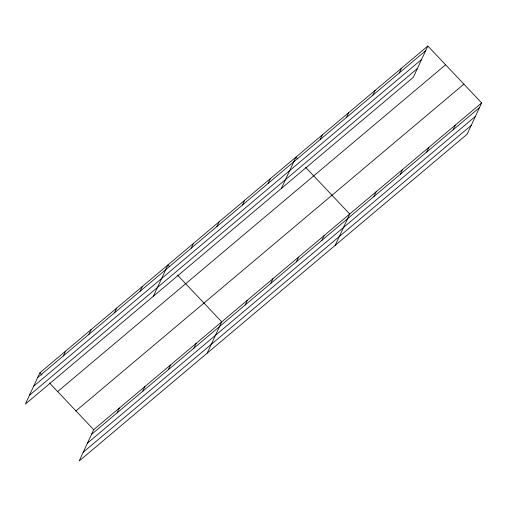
<?xml version="1.0" encoding="UTF-8"?>
<svg xmlns="http://www.w3.org/2000/svg" width="507" height="507" viewBox="0 0 507 507"><rect width="100%" height="100%" fill="white"/><g stroke="black" fill="none" stroke-linecap="round" stroke-linejoin="round"><path stroke-width="0.76" d="M427.838 46.01L39.882 372.791L25.35 404.092L413.306 77.318L427.838 46.01L481.65 102.908L467.118 134.209L79.162 460.99L93.694 429.683L481.65 102.908M63.293 355.952L65.485 351.218M88.896 334.386L91.089 329.651M114.5 312.813L116.699 308.085M140.109 291.246L142.302 286.518M153.374 296.253L167.906 264.952L169.522 266.657M191.316 248.113L193.509 243.385M117.104 412.844L119.297 408.116M216.92 226.547L219.119 221.819M142.708 391.277L144.901 386.549M242.53 204.98L244.723 200.252M168.311 369.711L170.504 364.983M268.133 183.414L270.326 178.686M193.915 348.144L196.114 343.416M281.404 188.42L295.936 157.113L297.546 158.824M207.186 353.151L221.717 321.85L177.596 275.193M320.12 139.621L322.313 134.894M245.128 305.011L247.321 300.283M346.503 117.402L348.696 112.674M270.732 283.445L272.931 278.717M372.879 95.183L375.079 90.455M296.335 261.878L298.534 257.144M399.263 72.964L401.455 68.23M321.945 240.312L324.138 235.578M335.216 245.318L349.741 214.011L305.62 167.354M373.932 196.52L376.124 191.792M400.308 174.3L402.507 169.572M426.691 152.081L428.89 147.347M453.074 129.855L455.267 125.128M37.683 377.519L425.646 50.738M33.614 386.29L421.571 59.509M29.419 395.321L417.381 68.546M57.64 391.562L445.596 64.788M75.936 410.911L463.892 84.13M91.494 434.417L479.457 107.636M87.426 443.181L475.382 116.407M83.23 452.219L471.193 125.444M39.882 372.791L42.03 375.066M49.566 383.032L93.694 429.683"/></g></svg>
